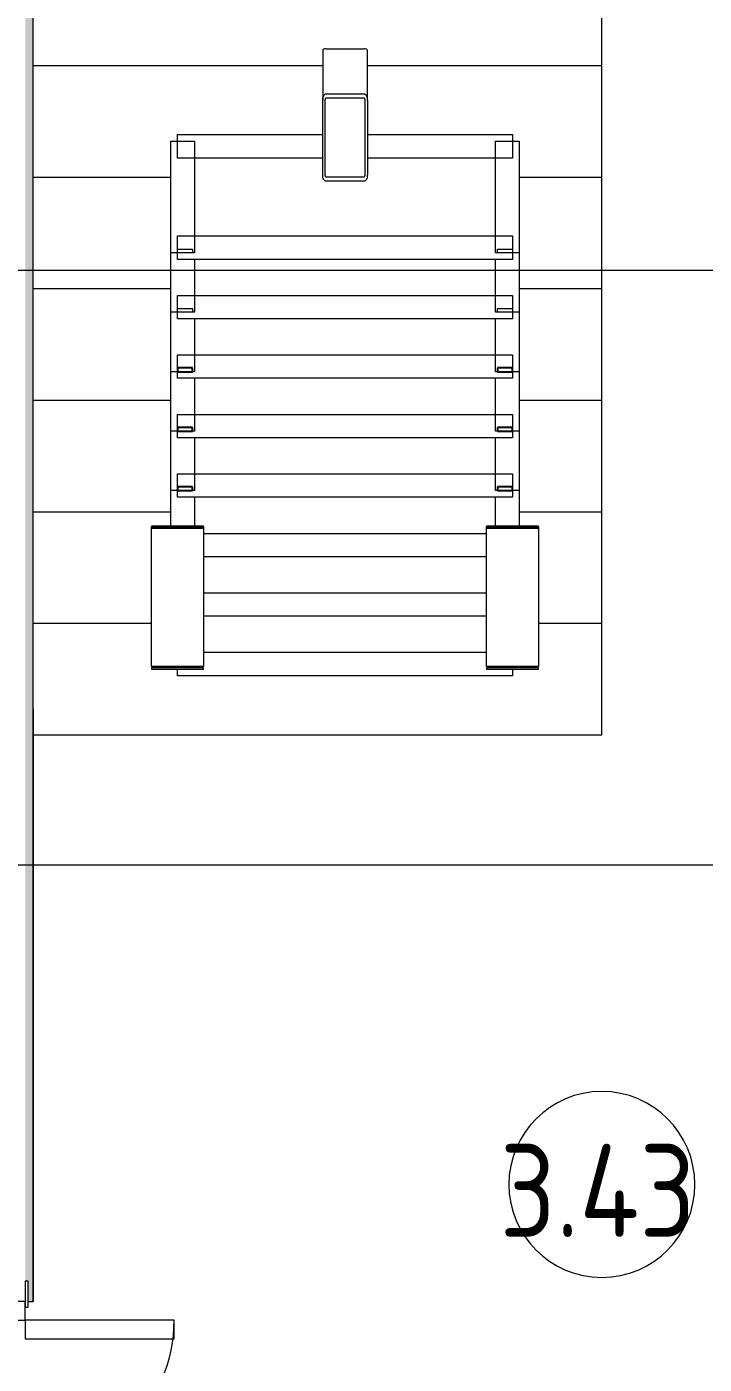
# Model space of a CAD drawing. Header units: millimetres. Extents: x 957 to 67880, y -2706 to 27400.
# Drawn here: x 63904 to 65725, y 12057 to 15654 of the extents above; entities that cross this region are included whole.
import ezdxf

# ---------------------------------------------------------------- set-up
doc = ezdxf.new("R2010")
doc.units = ezdxf.units.MM
doc.linetypes.add('Осевая', pattern=[3175, 635, -476.25, 1587.5, -476.25])
for name, color, linetype, lineweight in [('A-AREA-IDEN', 7, 'Continuous', 9), ('A-GENM', 7, 'Continuous', 9), ('A-GENM-2', 7, 'Continuous', 25), ('A-WALL', 7, 'Continuous', 9), ('I-WALL', 7, 'Continuous', 9), ('S-STRS-1', 7, 'Continuous', 9), ('Оси', 7, 'Continuous', 9), ('Оси-2', 7, 'Осевая', 9)]:
    doc.layers.add(name, color=color, linetype=linetype, lineweight=lineweight)
for name, color, linetype, lineweight, true_color in [('A-DOOR-1', 7, 'Continuous', 9, 0xc0c0c0), ('A-DOOR-FRAM-1', 7, 'Continuous', 9, 0xc0c0c0), ('A-WALL-1', 9, 'Continuous', 9, 0x808080), ('A-WALL-FNSH-1', 9, 'Continuous', 9, 0x808080)]:
    doc.layers.add(name, color=color, linetype=linetype, lineweight=lineweight, true_color=true_color)
doc.styles.add('GOST Common_3', font='GOST_Common.ttf', dxfattribs={"width": 0.9, "height": 250})

# ---------------------------------------------------------------- blocks, each defined once
blk = doc.blocks.new('110_Дверь_СКБ_2Ст - Д-1_л_Лестничная клетка EIS60 2-V1-План расстановки мебели и оборудования 3 этажа в осях 23-33')
at = {"layer": 'A-DOOR-1'}
for p, q in [((662.5, 1010), (612.5, 1010)), ((612.5, 1010), (612.5, 110)), ((662.5, 110), (662.5, 1010)), ((-637.5, 510), (-637.5, 110)), ((-587.5, 510), (-637.5, 510)), ((-587.5, 110), (-587.5, 510)), ((-637.5, 110), (-587.5, 110)), ((612.5, 110), (662.5, 110))]:
    blk.add_line(p, q, dxfattribs=at)
for centre, radius, start, end in [((662.5, 110), 900, 90, 180), ((-637.5, 110), 400, 360, 90)]:
    blk.add_arc(centre, radius, start, end, dxfattribs=at)
at = {"layer": 'A-DOOR-FRAM-1'}
for p, q in [((-672.5, 118), (-742.5, 118)), ((-742.5, 118), (-742.5, 110)), ((-742.5, 110), (-672.5, 110)), ((-637.5, 110), (-687.5, 110)), ((-687.5, 110), (-687.5, 30)), ((-672.5, 110), (-672.5, 118)), ((-637.5, 60), (-637.5, 110)), ((662.5, 110), (662.5, 60)), ((712.5, 110), (662.5, 110)), ((767.5, 118), (697.5, 118)), ((697.5, 118), (697.5, 110)), ((697.5, 110), (767.5, 110)), ((712.5, 30), (712.5, 110)), ((767.5, 110), (767.5, 118)), ((-627.5, 60), (-637.5, 60)), ((-627.5, 30), (-627.5, 60)), ((662.5, 60), (652.5, 60)), ((652.5, 60), (652.5, 30)), ((-687.5, 30), (-627.5, 30)), ((-672.5, 30), (-687.5, 30)), ((-687.5, 30), (-687.5, -110)), ((-672.5, -110), (-672.5, 30)), ((652.5, 30), (712.5, 30)), ((712.5, 30), (697.5, 30)), ((697.5, 30), (697.5, -110)), ((712.5, -110), (712.5, 30)), ((-672.5, -110), (-742.5, -110)), ((-742.5, -110), (-742.5, -118)), ((-742.5, -118), (-672.5, -118)), ((-687.5, -110), (-672.5, -110)), ((-672.5, -118), (-672.5, -110)), ((697.5, -110), (712.5, -110)), ((767.5, -110), (697.5, -110)), ((697.5, -110), (697.5, -118)), ((697.5, -118), (767.5, -118)), ((767.5, -118), (767.5, -110))]:
    blk.add_line(p, q, dxfattribs=at)
blk = doc.blocks.new('ОМ_Полоса_Трапеция прямоугольная_Прокат_ГОСТ 103-2006 - ОМ_Полоса_Трапеция прямоугольная_Прокат_ГОСТ 103-2006-21111644-План расстановки мебели и оборудования 3 этажа в осях 23-33')
at = {"layer": 'A-GENM'}
for p, q in [((122699.4, 15046.5), (122699.4, 15056.5)), ((122699.4, 15056.5), (122739.4, 15056.5)), ((122739.4, 15046.5), (122699.4, 15046.5)), ((122739.4, 15056.5), (122739.4, 15046.5))]:
    blk.add_line(p, q, dxfattribs=at)
blk = doc.blocks.new('ОМ_Полоса_Трапеция прямоугольная_Прокат_ГОСТ 103-2006 - ОМ_Полоса_Трапеция прямоугольная_Прокат_ГОСТ 103-2006-V24-План расстановки мебели и оборудования 3 этажа в осях 23-33')
at = {"layer": 'A-GENM-2'}
for p, q in [((122699.4, 14736.5), (122699.4, 14726.5)), ((122739.4, 14736.5), (122699.4, 14736.5)), ((122699.4, 14726.5), (122739.4, 14726.5)), ((122739.4, 14726.5), (122739.4, 14736.5))]:
    blk.add_line(p, q, dxfattribs=at)
blk = doc.blocks.new('ОМ_Полоса_Трапеция прямоугольная_Прокат_ГОСТ 103-2006 - ОМ_Полоса_Трапеция прямоугольная_Прокат_ГОСТ 103-2006-V25-План расстановки мебели и оборудования 3 этажа в осях 23-33')
at = {"layer": 'A-GENM-2'}
for p, q in [((122699.4, 14576.5), (122699.4, 14566.5)), ((122739.4, 14576.5), (122699.4, 14576.5)), ((122739.4, 14566.5), (122739.4, 14576.5)), ((122699.4, 14566.5), (122739.4, 14566.5))]:
    blk.add_line(p, q, dxfattribs=at)
blk = doc.blocks.new('ОМ_Полоса_Трапеция прямоугольная_Прокат_ГОСТ 103-2006 - ОМ_Полоса_Трапеция прямоугольная_Прокат_ГОСТ 103-2006-V26-План расстановки мебели и оборудования 3 этажа в осях 23-33')
at = {"layer": 'A-GENM-2'}
for p, q in [((122699.4, 14416.5), (122699.4, 14406.5)), ((122739.4, 14416.5), (122699.4, 14416.5)), ((122699.4, 14406.5), (122739.4, 14406.5)), ((122739.4, 14406.5), (122739.4, 14416.5))]:
    blk.add_line(p, q, dxfattribs=at)
blk = doc.blocks.new('ОМ_Полоса_Прокат_ГОСТ 103-2006 - ОМ_Полоса_Прокат_ГОСТ 103-2006-22193251-План расстановки мебели и оборудования 3 этажа в осях 23-33')
at = {"layer": 'A-GENM'}
for p, q in [((122809.4, 13929.5), (122669.4, 13929.5)), ((122669.4, 13929.5), (122669.4, 13926.5)), ((122669.4, 13926.5), (122809.4, 13926.5)), ((122809.4, 13926.5), (122809.4, 13929.5))]:
    blk.add_line(p, q, dxfattribs=at)
blk = doc.blocks.new('ОМ_Полоса_Прокат_ГОСТ 103-2006 - ОМ_Полоса_Прокат_ГОСТ 103-2006-22193252-План расстановки мебели и оборудования 3 этажа в осях 23-33')
at = {"layer": 'A-GENM'}
for p, q in [((122669.4, 13933.9), (122669.4, 14306.3)), ((122809.4, 14306.3), (122809.4, 13933.9)), ((122809.4, 13933.9), (122669.4, 13933.9))]:
    blk.add_line(p, q, dxfattribs=at)
at = {"layer": 'A-GENM-2'}
for p, q in [((122669.4, 14309.8), (122669.4, 14306.3)), ((122809.4, 14309.8), (122669.4, 14309.8)), ((122669.4, 14306.3), (122809.4, 14306.3)), ((122809.4, 14306.3), (122809.4, 14309.8))]:
    blk.add_line(p, q, dxfattribs=at)
blk = doc.blocks.new('ОМ_Полоса_Трапеция прямоугольная_Прокат_ГОСТ 103-2006 - ОМ_Полоса_Трапеция прямоугольная_Прокат_ГОСТ 103-2006-21111686-План расстановки мебели и оборудования 3 этажа в осях 23-33')
at = {"layer": 'A-GENM'}
for p, q in [((121839.4, 15056.5), (121879.4, 15056.5)), ((121839.4, 15046.5), (121839.4, 15056.5)), ((121879.4, 15046.5), (121839.4, 15046.5)), ((121879.4, 15056.5), (121879.4, 15046.5))]:
    blk.add_line(p, q, dxfattribs=at)
blk = doc.blocks.new('ОМ_Полоса_Трапеция прямоугольная_Прокат_ГОСТ 103-2006 - ОМ_Полоса_Трапеция прямоугольная_Прокат_ГОСТ 103-2006-V27-План расстановки мебели и оборудования 3 этажа в осях 23-33')
at = {"layer": 'A-GENM-2'}
for p, q in [((121879.4, 14736.5), (121839.4, 14736.5)), ((121839.4, 14736.5), (121839.4, 14726.5)), ((121839.4, 14726.5), (121879.4, 14726.5)), ((121879.4, 14726.5), (121879.4, 14736.5))]:
    blk.add_line(p, q, dxfattribs=at)
blk = doc.blocks.new('ОМ_Полоса_Трапеция прямоугольная_Прокат_ГОСТ 103-2006 - ОМ_Полоса_Трапеция прямоугольная_Прокат_ГОСТ 103-2006-V28-План расстановки мебели и оборудования 3 этажа в осях 23-33')
at = {"layer": 'A-GENM-2'}
for p, q in [((121879.4, 14576.5), (121839.4, 14576.5)), ((121839.4, 14576.5), (121839.4, 14566.5)), ((121879.4, 14566.5), (121879.4, 14576.5)), ((121839.4, 14566.5), (121879.4, 14566.5))]:
    blk.add_line(p, q, dxfattribs=at)
blk = doc.blocks.new('ОМ_Полоса_Трапеция прямоугольная_Прокат_ГОСТ 103-2006 - ОМ_Полоса_Трапеция прямоугольная_Прокат_ГОСТ 103-2006-V29-План расстановки мебели и оборудования 3 этажа в осях 23-33')
at = {"layer": 'A-GENM-2'}
for p, q in [((121879.4, 14416.5), (121839.4, 14416.5)), ((121839.4, 14416.5), (121839.4, 14406.5)), ((121839.4, 14406.5), (121879.4, 14406.5)), ((121879.4, 14406.5), (121879.4, 14416.5))]:
    blk.add_line(p, q, dxfattribs=at)
blk = doc.blocks.new('ОМ_Полоса_Прокат_ГОСТ 103-2006 - ОМ_Полоса_Прокат_ГОСТ 103-2006-22193295-План расстановки мебели и оборудования 3 этажа в осях 23-33')
at = {"layer": 'A-GENM'}
for p, q in [((121909.4, 13929.5), (121769.4, 13929.5)), ((121769.4, 13929.5), (121769.4, 13926.5)), ((121769.4, 13926.5), (121909.4, 13926.5)), ((121909.4, 13926.5), (121909.4, 13929.5))]:
    blk.add_line(p, q, dxfattribs=at)
blk = doc.blocks.new('ОМ_Полоса_Прокат_ГОСТ 103-2006 - ОМ_Полоса_Прокат_ГОСТ 103-2006-22193296-План расстановки мебели и оборудования 3 этажа в осях 23-33')
at = {"layer": 'A-GENM'}
for p, q in [((121769.4, 13933.9), (121769.4, 14306.3)), ((121909.4, 14306.3), (121909.4, 13933.9)), ((121909.4, 13933.9), (121769.4, 13933.9))]:
    blk.add_line(p, q, dxfattribs=at)
at = {"layer": 'A-GENM-2'}
for p, q in [((121909.4, 14309.8), (121769.4, 14309.8)), ((121769.4, 14309.8), (121769.4, 14306.3)), ((121769.4, 14306.3), (121909.4, 14306.3)), ((121909.4, 14306.3), (121909.4, 14309.8))]:
    blk.add_line(p, q, dxfattribs=at)
blk = doc.blocks.new('ОМ_Труба_ГОСТ 8639-82 - ОМ_Труба_ГОСТ 8639-82-21111694-План расстановки мебели и оборудования 3 этажа в осях 23-33')
at = {"layer": 'A-GENM'}
for p, q in [((122229.4, 15590.5), (122229.4, 15456.5)), ((122238.4, 15595.1), (122340.4, 15595.1)), ((122349.4, 15456.5), (122349.4, 15590.5)), ((122238.4, 15474.2), (122340.4, 15474.2)), ((122229.4, 15256.4), (122229.4, 15456.5)), ((122235.4, 15456.5), (122235.4, 15256.4)), ((122340.4, 15462.4), (122238.4, 15462.4)), ((122343.4, 15256.4), (122343.4, 15456.5)), ((122349.4, 15456.5), (122349.4, 15256.4)), ((122238.4, 15250.5), (122340.4, 15250.5)), ((122340.4, 15238.8), (122238.4, 15238.8))]:
    blk.add_line(p, q, dxfattribs=at)
at = {"layer": 'A-GENM', "flags": 128}
for points in [[(122229.4, 15456.5), (122229.6, 15460), (122230.1, 15463.3), (122231, 15466.3), (122232.1, 15469), (122233.4, 15471.2), (122235, 15472.8), (122236.7, 15473.8), (122238.4, 15474.2)], [(122340.4, 15474.2), (122342.2, 15473.8), (122343.9, 15472.8), (122345.4, 15471.2), (122346.8, 15469), (122347.9, 15466.3), (122348.8, 15463.3), (122349.3, 15460), (122349.4, 15456.5)], [(122238.4, 15462.4), (122237.9, 15462.3), (122237.3, 15461.9), (122236.8, 15461.4), (122236.3, 15460.7), (122235.9, 15459.8), (122235.7, 15458.8), (122235.5, 15457.7), (122235.4, 15456.5)], [(122343.4, 15456.5), (122343.4, 15457.7), (122343.2, 15458.8), (122342.9, 15459.8), (122342.6, 15460.7), (122342.1, 15461.4), (122341.6, 15461.9), (122341, 15462.3), (122340.4, 15462.4)], [(122238.4, 15238.8), (122236.7, 15239.1), (122235, 15240.1), (122233.4, 15241.8), (122232.1, 15243.9), (122231, 15246.6), (122230.1, 15249.7), (122229.6, 15253), (122229.4, 15256.4)], [(122235.4, 15256.4), (122235.5, 15255.3), (122235.7, 15254.2), (122235.9, 15253.2), (122236.3, 15252.3), (122236.8, 15251.5), (122237.3, 15251), (122237.9, 15250.7), (122238.4, 15250.5)], [(122349.4, 15256.4), (122349.3, 15253), (122348.8, 15249.7), (122347.9, 15246.6), (122346.8, 15243.9), (122345.4, 15241.8), (122343.9, 15240.1), (122342.2, 15239.1), (122340.4, 15238.8)], [(122340.4, 15250.5), (122341, 15250.7), (122341.6, 15251), (122342.1, 15251.5), (122342.6, 15252.3), (122342.9, 15253.2), (122343.2, 15254.2), (122343.4, 15255.3), (122343.4, 15256.4)]]:
    blk.add_lwpolyline(points, dxfattribs=at)
at = {"layer": 'A-GENM'}
for centre, start_param, end_param in [((122238.4, 15590.5), 1.570796, 3.141593), ((122340.4, 15590.5), 0, 1.570796)]:
    blk.add_ellipse(centre, major_axis=(9, 0), ratio=0.509802, start_param=start_param, end_param=end_param, dxfattribs=at)
blk = doc.blocks.new('ОМ_Уголок_ГОСТ 8509-93 - ОМ_Уголок_ГОСТ 8509-93-22194532-План расстановки мебели и оборудования 3 этажа в осях 23-33')
at = {"layer": 'A-GENM'}
for p, q in [((0, 45.2), (0, -17.8)), ((388.9, 45.2), (0, 45.2)), ((900, 45.2), (510, 45.2)), ((900, -17.8), (900, 45.2)), ((0, -17.8), (388.9, -17.8)), ((510, -17.8), (900, -17.8))]:
    blk.add_line(p, q, dxfattribs=at)
blk = doc.blocks.new('ОМ_Уголок_ГОСТ 8509-93 - ОМ_Уголок_ГОСТ 8509-93-V30-План расстановки мебели и оборудования 3 этажа в осях 23-33')
at = {"layer": 'A-GENM'}
for p, q in [((0, 45.2), (0, 10)), ((900, 45.2), (0, 45.2)), ((900, 10), (900, 45.2)), ((0, 0), (0, -17.8)), ((0, -17.8), (900, -17.8)), ((900, -17.8), (900, 0))]:
    blk.add_line(p, q, dxfattribs=at)
blk = doc.blocks.new('ОМ_Уголок_ГОСТ 8509-93 - ОМ_Уголок_ГОСТ 8509-93-22194533-План расстановки мебели и оборудования 3 этажа в осях 23-33')
at = {"layer": 'A-GENM'}
for p, q in [((0, 45.2), (0, 40)), ((300, 45.2), (0, 45.2)), ((300, -17.8), (300, 45.2)), ((0, 0), (0, -17.8)), ((0, -17.8), (300, -17.8))]:
    blk.add_line(p, q, dxfattribs=at)
blk = doc.blocks.new('ОМ_Уголок_ГОСТ 8509-93 - ОМ_Уголок_ГОСТ 8509-93-V31-План расстановки мебели и оборудования 3 этажа в осях 23-33')
at = {"layer": 'A-GENM'}
for p, q in [((0, 45.2), (0, -17.8)), ((300, 45.2), (0, 45.2)), ((300, 40), (300, 45.2)), ((0, -17.8), (300, -17.8)), ((300, -17.8), (300, 0))]:
    blk.add_line(p, q, dxfattribs=at)
blk = doc.blocks.new('ОМ_Уголок_ГОСТ 8509-93 - ОМ_Уголок_ГОСТ 8509-93-V33-План расстановки мебели и оборудования 3 этажа в осях 23-33')
at = {"layer": 'A-GENM'}
for p, q in [((0, 45.2), (0, 40)), ((142.2, 45.2), (0, 45.2)), ((0, 0), (0, -17.8)), ((0, -17.8), (160, -17.8))]:
    blk.add_line(p, q, dxfattribs=at)
blk = doc.blocks.new('ОМ_Уголок_ГОСТ 8509-93 - ОМ_Уголок_ГОСТ 8509-93-V34-План расстановки мебели и оборудования 3 этажа в осях 23-33')
at = {"layer": 'A-GENM'}
for p, q in [((300, 45.2), (157.8, 45.2)), ((300, 40), (300, 45.2)), ((140, -17.8), (300, -17.8)), ((300, -17.8), (300, 0))]:
    blk.add_line(p, q, dxfattribs=at)
blk = doc.blocks.new('ОМ_Уголок_ГОСТ 8509-93 - ОМ_Уголок_ГОСТ 8509-93-V35-План расстановки мебели и оборудования 3 этажа в осях 23-33')
at = {"layer": 'A-GENM'}
for p, q in [((830, 45.2), (70, 45.2)), ((70, -17.8), (830, -17.8))]:
    blk.add_line(p, q, dxfattribs=at)
blk = doc.blocks.new('ОМ_Уголок_ГОСТ 8509-93 - ОМ_Уголок_ГОСТ 8509-93-V36-План расстановки мебели и оборудования 3 этажа в осях 23-33')
at = {"layer": 'A-GENM'}
for p, q in [((142.2, 45.2), (63.3, 45.2)), ((63.3, -17.8), (160, -17.8))]:
    blk.add_line(p, q, dxfattribs=at)
blk = doc.blocks.new('ОМ_Уголок_ГОСТ 8509-93 - ОМ_Уголок_ГОСТ 8509-93-V37-План расстановки мебели и оборудования 3 этажа в осях 23-33')
at = {"layer": 'A-GENM'}
for p, q in [((236.7, 45.2), (157.8, 45.2)), ((140, -17.8), (236.7, -17.8))]:
    blk.add_line(p, q, dxfattribs=at)
blk = doc.blocks.new('ОМ_Уголок_ГОСТ 8509-93 - ОМ_Уголок_ГОСТ 8509-93-V39-План расстановки мебели и оборудования 3 этажа в осях 23-33')
at = {"layer": 'A-GENM'}
for p, q in [((830, 45.2), (70, 45.2)), ((0, 7.4), (0, 3)), ((900, 3), (900, 7.4)), ((0, 0), (0, -17.8)), ((0, -17.8), (900, -17.8)), ((900, -17.8), (900, 0))]:
    blk.add_line(p, q, dxfattribs=at)
blk = doc.blocks.new('ОМ_Уголок_ГОСТ 8509-93 - ОМ_Уголок_ГОСТ 8509-93-V40-План расстановки мебели и оборудования 3 этажа в осях 23-33')
at = {"layer": 'A-GENM'}
for p, q in [((7.4, 45.2), (3, 45.2)), ((3, -17.8), (7.4, -17.8))]:
    blk.add_line(p, q, dxfattribs=at)
blk = doc.blocks.new('ОМ_Уголок_ГОСТ 8509-93 - ОМ_Уголок_ГОСТ 8509-93-V41-План расстановки мебели и оборудования 3 этажа в осях 23-33')
at = {"layer": 'A-GENM'}
for p, q in [((297, 45.2), (292.6, 45.2)), ((292.6, -17.8), (297, -17.8))]:
    blk.add_line(p, q, dxfattribs=at)
blk = doc.blocks.new('Марка_Помещения - Номер-25198446-План расстановки мебели и оборудования 3 этажа в осях 23-33')
at = {"layer": 'A-AREA-IDEN'}
for start, end in [(360, 180), (180, 360)]:
    blk.add_arc((0, 0), 2.5, start, end, dxfattribs=at)

msp = doc.modelspace()

# ---------------------------------------------------------------- hatches: boundary and pattern name
at = {"layer": 'I-WALL'}
h = msp.add_hatch(dxfattribs=at)
h.set_pattern_fill('FP_35', color=256, style=0, pattern_type=2)
h.set_pattern_definition([(0, (-57529.542, 0), (121.92, 30.48), [10.058, -81.382, 10.058, -81.382, -487.68]), (0, (-57529.542, 0), (121.92, 30.48), [-182.88, 10.058, -172.822, 10.058, -81.382, -213.36]), (0, (-57529.542, 0), (121.92, 30.48), [-457.2, 10.058, -50.902, 10.058, -142.342]), (120, (-57483.822, 15.24), (-87.356454, 90.345817), [10.058, -81.382, 10.058, -81.382, -487.68]), (120, (-57483.822, 15.24), (-87.356454, 90.345817), [-182.88, 10.058, -172.822, 10.058, -81.382, -213.36]), (120, (-57483.822, 15.24), (-87.356454, 90.345817), [-457.2, 10.058, -50.902, 10.058, -142.342]), (240, (-57468.582, 76.2), (-34.563546, -120.825817), [10.058, -81.382, 10.058, -81.382, -487.68]), (240, (-57468.582, 76.2), (-34.563546, -120.825817), [-182.88, 10.058, -172.822, 10.058, -81.382, -213.36]), (240, (-57468.582, 76.2), (-34.563546, -120.825817), [-457.2, 10.058, -50.902, 10.058, -142.342])])
h.paths.add_polyline_path([(63920.5, 10600), (63920.5, 10825), (63908.5, 10825), (63908.5, 10770), (63900.5, 10770), (63900.5, 10600), (63903.5, 10600)])
h.paths.add_polyline_path([(63920.5, 12225), (63920.5, 18830), (63900.5, 18830), (63900.6, 12280), (63908.5, 12280), (63908.5, 12225)])

# ---------------------------------------------------------------- linework, layer by layer
at = {"layer": 'A-WALL'}
msp.add_line((63920.5, 18830), (63920.5, 12225), dxfattribs=at)
at = {"layer": 'A-WALL-1'}
msp.add_line((63908.5, 12225), (63920.5, 12225), dxfattribs=at)
at = {"layer": 'A-WALL-FNSH-1'}
for p, q in [((63921.5, 13820), (63921.5, 18829)), ((63920.5, 12225), (63921.5, 12225))]:
    msp.add_line(p, q, dxfattribs=at)
at = {"layer": 'I-WALL'}
for p, q in [((63920.5, 13820), (63921.5, 13820)), ((63921.5, 13820), (63921.5, 12225))]:
    msp.add_line(p, q, dxfattribs=at)
at = {"layer": 'S-STRS-1'}
for p, q in [((65450.5, 15550), (65450.5, 15850)), ((63920.5, 15550), (64700.3, 15550)), ((63920.5, 15550), (64700.3, 15550)), ((64819.5, 15550), (65450.5, 15550)), ((64819.5, 15550), (65450.5, 15550)), ((65450.5, 15250), (65450.5, 15550)), ((63920.5, 15250), (64292.1, 15250)), ((63920.5, 15250), (64292.1, 15250)), ((65227.7, 15250), (65450.5, 15250)), ((65227.7, 15250), (65450.5, 15250)), ((65450.5, 14950), (65450.5, 15250)), ((63920.5, 14950), (64292.1, 14950)), ((63920.5, 14950), (64292.1, 14950)), ((65227.7, 14950), (65450.5, 14950)), ((65227.7, 14950), (65450.5, 14950)), ((65450.5, 14650), (65450.5, 14950)), ((63920.5, 14650), (64292.1, 14650)), ((63920.5, 14650), (64292.1, 14650)), ((65227.7, 14650), (65450.5, 14650)), ((65227.7, 14650), (65450.5, 14650)), ((65450.5, 14350), (65450.5, 14650)), ((63920.5, 14350), (64292.1, 14350)), ((63920.5, 14350), (64292.1, 14350)), ((65227.7, 14350), (65450.5, 14350)), ((65227.7, 14350), (65450.5, 14350)), ((65450.5, 14050), (65450.5, 14350)), ((63920.5, 14050), (64239.9, 14050)), ((63920.5, 14050), (64239.9, 14050)), ((65279.9, 14050), (65450.5, 14050)), ((65279.9, 14050), (65450.5, 14050)), ((65450.5, 13750), (65450.5, 14050)), ((63920.5, 13750), (65450.5, 13750)), ((63920.5, 13750), (65450.5, 13750))]:
    msp.add_line(p, q, dxfattribs=at)
at = {"layer": 'Оси'}
for p, q in [((64630.5, 15000), (67130.5, 15000)), ((64600.5, 13400), (67100.5, 13400))]:
    msp.add_line(p, q, dxfattribs=at)
at = {"layer": 'Оси-2'}
for p, q in [((27152.2, 15000), (64630.5, 15000)), ((27152.2, 13400), (64600.5, 13400))]:
    msp.add_line(p, q, dxfattribs=at)

# ---------------------------------------------------------------- block references
at = {"layer": 'A-AREA-IDEN', "xscale": 99.99999999999993, "yscale": 99.99999999999993, "zscale": 99.99999999999993}
msp.add_blockref('Марка_Помещения - Номер-25198446-План расстановки мебели и оборудования 3 этажа в осях 23-33', (65450.1, 12540.3), dxfattribs=at)
at = {"layer": 'A-DOOR-1', "rotation": 269.9999999999998}
msp.add_blockref('110_Дверь_СКБ_2Ст - Д-1_л_Лестничная клетка EIS60 2-V1-План расстановки мебели и оборудования 3 этажа в осях 23-33', (63790.5, 11537.5), dxfattribs=at)
at = {"layer": 'A-GENM'}
for name, p in [('ОМ_Труба_ГОСТ 8639-82 - ОМ_Труба_ГОСТ 8639-82-21111694-План расстановки мебели и оборудования 3 этажа в осях 23-33', (-57529.5, 0)), ('ОМ_Полоса_Трапеция прямоугольная_Прокат_ГОСТ 103-2006 - ОМ_Полоса_Трапеция прямоугольная_Прокат_ГОСТ 103-2006-21111686-План расстановки мебели и оборудования 3 этажа в осях 23-33', (-57529.5, 0)), ('ОМ_Полоса_Трапеция прямоугольная_Прокат_ГОСТ 103-2006 - ОМ_Полоса_Трапеция прямоугольная_Прокат_ГОСТ 103-2006-21111644-План расстановки мебели и оборудования 3 этажа в осях 23-33', (-57529.5, 0)), ('ОМ_Полоса_Трапеция прямоугольная_Прокат_ГОСТ 103-2006 - ОМ_Полоса_Трапеция прямоугольная_Прокат_ГОСТ 103-2006-21111686-План расстановки мебели и оборудования 3 этажа в осях 23-33', (-57529.5, -160)), ('ОМ_Полоса_Трапеция прямоугольная_Прокат_ГОСТ 103-2006 - ОМ_Полоса_Трапеция прямоугольная_Прокат_ГОСТ 103-2006-21111644-План расстановки мебели и оборудования 3 этажа в осях 23-33', (-57529.5, -160)), ('ОМ_Полоса_Трапеция прямоугольная_Прокат_ГОСТ 103-2006 - ОМ_Полоса_Трапеция прямоугольная_Прокат_ГОСТ 103-2006-V27-План расстановки мебели и оборудования 3 этажа в осях 23-33', (-57529.5, 0)), ('ОМ_Полоса_Трапеция прямоугольная_Прокат_ГОСТ 103-2006 - ОМ_Полоса_Трапеция прямоугольная_Прокат_ГОСТ 103-2006-V24-План расстановки мебели и оборудования 3 этажа в осях 23-33', (-57529.5, 0)), ('ОМ_Полоса_Трапеция прямоугольная_Прокат_ГОСТ 103-2006 - ОМ_Полоса_Трапеция прямоугольная_Прокат_ГОСТ 103-2006-V28-План расстановки мебели и оборудования 3 этажа в осях 23-33', (-57529.5, 0)), ('ОМ_Полоса_Трапеция прямоугольная_Прокат_ГОСТ 103-2006 - ОМ_Полоса_Трапеция прямоугольная_Прокат_ГОСТ 103-2006-V25-План расстановки мебели и оборудования 3 этажа в осях 23-33', (-57529.5, 0)), ('ОМ_Полоса_Трапеция прямоугольная_Прокат_ГОСТ 103-2006 - ОМ_Полоса_Трапеция прямоугольная_Прокат_ГОСТ 103-2006-V29-План расстановки мебели и оборудования 3 этажа в осях 23-33', (-57529.5, 0)), ('ОМ_Полоса_Трапеция прямоугольная_Прокат_ГОСТ 103-2006 - ОМ_Полоса_Трапеция прямоугольная_Прокат_ГОСТ 103-2006-V26-План расстановки мебели и оборудования 3 этажа в осях 23-33', (-57529.5, 0)), ('ОМ_Полоса_Прокат_ГОСТ 103-2006 - ОМ_Полоса_Прокат_ГОСТ 103-2006-22193296-План расстановки мебели и оборудования 3 этажа в осях 23-33', (-57529.5, 0)), ('ОМ_Полоса_Прокат_ГОСТ 103-2006 - ОМ_Полоса_Прокат_ГОСТ 103-2006-22193252-План расстановки мебели и оборудования 3 этажа в осях 23-33', (-57529.5, 0)), ('ОМ_Полоса_Прокат_ГОСТ 103-2006 - ОМ_Полоса_Прокат_ГОСТ 103-2006-22193295-План расстановки мебели и оборудования 3 этажа в осях 23-33', (-57529.5, 0)), ('ОМ_Полоса_Прокат_ГОСТ 103-2006 - ОМ_Полоса_Прокат_ГОСТ 103-2006-22193251-План расстановки мебели и оборудования 3 этажа в осях 23-33', (-57529.5, 0))]:
    msp.add_blockref(name, p, dxfattribs=at)
at = {"layer": 'A-GENM', "extrusion": (0, 0, -1)}
for name, p, rotation in [('ОМ_Уголок_ГОСТ 8509-93 - ОМ_Уголок_ГОСТ 8509-93-22194532-План расстановки мебели и оборудования 3 этажа в осях 23-33', (-64309.9, 15346.5), 180), ('ОМ_Уголок_ГОСТ 8509-93 - ОМ_Уголок_ГОСТ 8509-93-22194533-План расстановки мебели и оборудования 3 этажа в осях 23-33', (-64309.9, 15046.5), 90.00000000000064), ('ОМ_Уголок_ГОСТ 8509-93 - ОМ_Уголок_ГОСТ 8509-93-V31-План расстановки мебели и оборудования 3 этажа в осях 23-33', (-65209.9, 15346.5), 270.0000000000008), ('ОМ_Уголок_ГОСТ 8509-93 - ОМ_Уголок_ГОСТ 8509-93-V33-План расстановки мебели и оборудования 3 этажа в осях 23-33', (-64309.9, 14886.5), 90.00000000000064), ('ОМ_Уголок_ГОСТ 8509-93 - ОМ_Уголок_ГОСТ 8509-93-V34-План расстановки мебели и оборудования 3 этажа в осях 23-33', (-65209.9, 15186.5), 270.0000000000008), ('ОМ_Уголок_ГОСТ 8509-93 - ОМ_Уголок_ГОСТ 8509-93-V33-План расстановки мебели и оборудования 3 этажа в осях 23-33', (-64309.9, 14726.5), 90.00000000000064), ('ОМ_Уголок_ГОСТ 8509-93 - ОМ_Уголок_ГОСТ 8509-93-V34-План расстановки мебели и оборудования 3 этажа в осях 23-33', (-65209.9, 15026.5), 270.0000000000008), ('ОМ_Уголок_ГОСТ 8509-93 - ОМ_Уголок_ГОСТ 8509-93-V33-План расстановки мебели и оборудования 3 этажа в осях 23-33', (-64309.9, 14566.5), 90.00000000000064), ('ОМ_Уголок_ГОСТ 8509-93 - ОМ_Уголок_ГОСТ 8509-93-V34-План расстановки мебели и оборудования 3 этажа в осях 23-33', (-65209.9, 14866.5), 270.0000000000008), ('ОМ_Уголок_ГОСТ 8509-93 - ОМ_Уголок_ГОСТ 8509-93-V33-План расстановки мебели и оборудования 3 этажа в осях 23-33', (-64309.9, 14406.5), 90.00000000000064), ('ОМ_Уголок_ГОСТ 8509-93 - ОМ_Уголок_ГОСТ 8509-93-V34-План расстановки мебели и оборудования 3 этажа в осях 23-33', (-65209.9, 14706.5), 270.0000000000008), ('ОМ_Уголок_ГОСТ 8509-93 - ОМ_Уголок_ГОСТ 8509-93-V36-План расстановки мебели и оборудования 3 этажа в осях 23-33', (-64309.9, 14246.5), 90.00000000000064), ('ОМ_Уголок_ГОСТ 8509-93 - ОМ_Уголок_ГОСТ 8509-93-V37-План расстановки мебели и оборудования 3 этажа в осях 23-33', (-65209.9, 14546.5), 270.0000000000008), ('ОМ_Уголок_ГОСТ 8509-93 - ОМ_Уголок_ГОСТ 8509-93-V40-План расстановки мебели и оборудования 3 этажа в осях 23-33', (-64309.9, 13926.5), 90.00000000000064), ('ОМ_Уголок_ГОСТ 8509-93 - ОМ_Уголок_ГОСТ 8509-93-V41-План расстановки мебели и оборудования 3 этажа в осях 23-33', (-65209.9, 14226.5), 270.0000000000008)]:
    msp.add_blockref(name, p, dxfattribs=dict(at, rotation=rotation))
for name, p in [('ОМ_Уголок_ГОСТ 8509-93 - ОМ_Уголок_ГОСТ 8509-93-V30-План расстановки мебели и оборудования 3 этажа в осях 23-33', (-65209.9, 15046.5)), ('ОМ_Уголок_ГОСТ 8509-93 - ОМ_Уголок_ГОСТ 8509-93-V30-План расстановки мебели и оборудования 3 этажа в осях 23-33', (-65209.9, 14886.5)), ('ОМ_Уголок_ГОСТ 8509-93 - ОМ_Уголок_ГОСТ 8509-93-V30-План расстановки мебели и оборудования 3 этажа в осях 23-33', (-65209.9, 14726.5)), ('ОМ_Уголок_ГОСТ 8509-93 - ОМ_Уголок_ГОСТ 8509-93-V30-План расстановки мебели и оборудования 3 этажа в осях 23-33', (-65209.9, 14566.5)), ('ОМ_Уголок_ГОСТ 8509-93 - ОМ_Уголок_ГОСТ 8509-93-V30-План расстановки мебели и оборудования 3 этажа в осях 23-33', (-65209.9, 14406.5)), ('ОМ_Уголок_ГОСТ 8509-93 - ОМ_Уголок_ГОСТ 8509-93-V35-План расстановки мебели и оборудования 3 этажа в осях 23-33', (-65209.9, 14246.5)), ('ОМ_Уголок_ГОСТ 8509-93 - ОМ_Уголок_ГОСТ 8509-93-V35-План расстановки мебели и оборудования 3 этажа в осях 23-33', (-65209.9, 14086.5)), ('ОМ_Уголок_ГОСТ 8509-93 - ОМ_Уголок_ГОСТ 8509-93-V39-План расстановки мебели и оборудования 3 этажа в осях 23-33', (-65209.9, 13926.5))]:
    msp.add_blockref(name, p, dxfattribs=at)

# ---------------------------------------------------------------- texts
at = {"layer": 'A-AREA-IDEN', "insert": (65175.4, 12648.9), "char_height": 250, "width": 685.443, "attachment_point": 1, "style": 'GOST Common_3'}
msp.add_mtext('3.43', dxfattribs=at)

doc.saveas('drawing.dxf')
